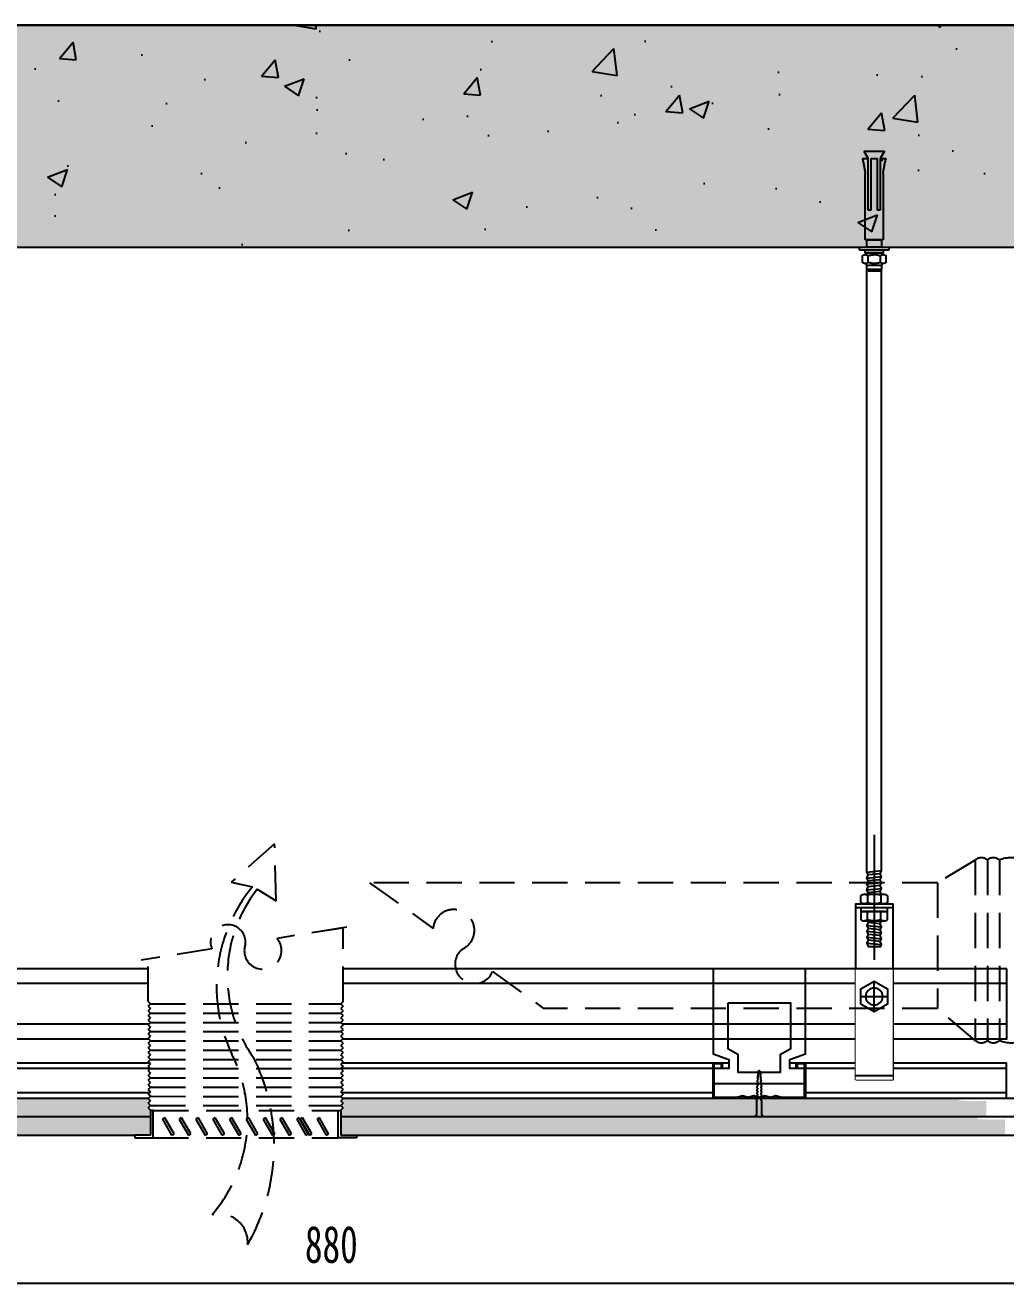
# Model space of a CAD drawing. Header units: millimetres. Extents: x 413534 to 445094, y -245300 to -235817.
# Drawn here: x 416285 to 416815, y -239220 to -238537 of the extents above; entities that cross this region are included whole.
import ezdxf

# ---------------------------------------------------------------- set-up
doc = ezdxf.new("R2010")
doc.units = ezdxf.units.MM
doc.header["$LTSCALE"] = 150
doc.header["$MEASUREMENT"] = 0
for name, pattern in [('CENTER', [50.8, 31.75, -6.35, 6.35, -6.35]), ('DASH', [0.35, 0.25, -0.1]), ('DASHED', [19.05, 12.7, -6.35]), ('DASHEDX2', [38.1, 25.4, -12.7])]:
    doc.linetypes.add(name, pattern=pattern)
doc.layers.get('Defpoints').update_dxf_attribs({"color": 6})
for name, color, linetype in [('0-bh(填充)', 251, 'Continuous'), ('4-Fine(立面细线)', 251, 'Continuous'), ('4-Wide(立面宽线)', 4, 'Continuous'), ('D-节点填充', 250, 'Continuous'), ('D-造型细线', 146, 'Continuous'), ('E-楼板、墙体', 6, 'Continuous'), ('E-立面填充', 250, 'Continuous'), ('E-立面活动家具', 22, 'DASHED'), ('E-立面轮廓线', 4, 'Continuous')]:
    doc.layers.add(name, color=color, linetype=linetype)
doc.styles.add('DIM', font='', dxfattribs={"width": 0.7})
doc.styles.get('DIM').set_extended_font_data('SimSun')
doc.dimstyles.new('10', dxfattribs={"dimscale": 10, "dimtxt": 2, "dimasz": 1, "dimexe": 1, "dimexo": 1, "dimgap": 1, "dimtad": 1, "dimdec": 0, "dimzin": 0, "dimdsep": 46, "dimtxsty": 'DIM', "dimblk": 'ARCHTICK', "dimcen": 0, "dimclrd": 5, "dimclre": 5, "dimclrt": 35, "dimadec": 0, "dimazin": 0, "dimtfac": 0.5, "dimtdec": 0, "dimtix": 1, "dimtmove": 2, "dimatfit": 2, "dimldrblk": 'A', "dimfxl": 0, "dimtolj": 1, "dimtzin": 0, "dimlwd": -1, "dimlwe": -1, "dimarcsym": 0})

# ---------------------------------------------------------------- blocks, each defined once
blk = doc.blocks.new('*U83')
blk.add_lwpolyline([(0, 0), (811.9, 0), (811.9, 19), (0, 19)], close=True)
at = {"color": 251, "linetype": 'DASH', "ltscale": 25}
for points in [[(811.9, 16), (0, 16)], [(0, 3), (811.9, 3)]]:
    blk.add_lwpolyline(points, dxfattribs=at)
blk = doc.blocks.new('A$C2A732D7B')
blk.add_wipeout([(25, 10), (25, 29), (20, 29), (20, 26), (16.5, 25.99), (16.5, 31), (25, 34), (25, 80), (-25, 80), (-25, 34), (-16.5, 31), (-16.5, 26), (-20, 26), (-20, 29), (-25, 29), (-25, 10), (-12, 10), (-9, 11), (-6, 10), (-3, 11), (0, 10), (3, 11), (6, 10), (9, 11), (12, 10)])
for points in [[(-25, 80), (-25, 34), (-16.5, 31), (-16.5, 26), (-24.5, 26), (-24.5, 18), (24.5, 18), (24.5, 26), (16.5, 26), (16.5, 31), (25, 34), (25, 80)], [(20.5, 26), (20, 26), (20, 29), (25, 29), (25, 10), (12, 10), (9, 11), (6, 10), (3, 11), (0, 10), (-3, 11), (-6, 10), (-9, 11), (-12, 10), (-25, 10), (-25, 29), (-20, 29), (-20, 26), (-20.5, 26), (-20.5, 28.5), (-24.5, 28.5), (-24.5, 10.5), (-12.08, 10.5), (-9, 11.53), (-6, 10.53), (-3, 11.53), (0, 10.53), (3, 11.53), (6, 10.53), (9, 11.53), (12.08, 10.5), (24.5, 10.5), (24.5, 28.5), (20.5, 28.5)]]:
    blk.add_lwpolyline(points, close=True)
at = {"color": 251}
blk.add_lwpolyline([(-17, 61.32), (-17, 36.86), (-11.5, 33.86), (-11.5, 24), (11.5, 24), (11.5, 33.86), (17, 36.86), (17, 61.32)], close=True, dxfattribs=at)
at = {"color": 251, "ltscale": 0.1}
blk.add_lwpolyline([(-1.17, 17.46), (-0.71, 18.43), (-1.07, 19.07), (-0.65, 20.01), (-0.91, 20.65), (-0.6, 21.51), (-0.8, 22.17), (-0.48, 23.03), (-0.73, 23.67), (0, 25), (0.64, 24.18), (0.47, 23.38), (0.75, 22.74), (0.55, 21.93), (0.87, 21.31), (0.7, 20.51), (1.03, 19.85), (0.74, 18.96), (1.16, 18.31), (0.77, 17.35), (1.25, 16.67), (0.86, 15.7), (1.25, 15), (0.83, 14.04), (1.25, 13.33), (0.83, 12.37), (1.25, 11.67), (0.83, 10.7), (1.25, 9.99), (0.83, 9.06), (1.25, 8.33), (1.25, 1.38), (2.5, 0), (-2.5, 0), (-1.25, 1.38), (-1.25, 9.14), (-1.25, 9.14), (-0.83, 10.1), (-1.25, 10.8), (-0.83, 11.77), (-1.25, 12.47), (-0.83, 13.44), (-1.25, 14.14), (-0.83, 15.13), (-1.25, 15.82), (-0.74, 16.79)], close=True, dxfattribs=at)
blk = doc.blocks.new('*U84')
at = {"color": 251, "linetype": 'DASH', "ltscale": 25}
for p, q in [((0, 30), (782.85, 30)), ((0, 8), (782.85, 8))]:
    blk.add_line(p, q, dxfattribs=at)
blk.add_lwpolyline([(0, 38), (782.85, 38), (782.85, 0), (0, 0)], close=True)
blk = doc.blocks.new('*U86')
at = {"ltscale": 0.3}
for p, q in [((-4, 111), (-4, 436)), ((4, 110.2), (4, 436))]:
    blk.add_line(p, q, dxfattribs=at)
at = {"color": 251, "linetype": 'CENTER', "ltscale": 3}
blk.add_line((0, 130.44), (0, 62.8), dxfattribs=at)
for p, q in [((4, 110.2), (-4, 111)), ((-3.24, 109.32), (3.24, 108.67)), ((4, 107), (-4, 107.8)), ((4, 103.8), (-4, 104.6)), ((-3.24, 106.12), (3.24, 105.47)), ((-3.24, 102.92), (3.24, 102.27)), ((4, 100.6), (-4, 101.4)), ((-3.6, 97.57), (-3.6, 93.62)), ((-3.24, 99.72), (3.24, 99.07)), ((3.6, 97.57), (3.6, 93.62)), ((10, 91), (-10, 91)), ((-3.6, 84.43), (-3.6, 88.38)), ((-3.24, 82.28), (3.24, 82.93)), ((3.6, 84.43), (3.6, 88.38)), ((4, 81.4), (-4, 80.6)), ((4, 78.2), (-4, 77.4)), ((-3.24, 79.08), (3.24, 79.73)), ((-3.24, 75.88), (3.24, 76.53)), ((4, 75), (-4, 74.2)), ((4, 71.8), (-4, 71)), ((3.18, 70), (-3.5, 70)), ((-3.24, 72.68), (3.24, 73.33))]:
    blk.add_line(p, q)
for points in [[(-4, 98.2), (-3.24, 99.72), (-4, 101.4), (-3.24, 102.92), (-4, 104.6), (-3.24, 106.12), (-4, 107.8), (-3.24, 109.32), (-4, 111)], [(3.64, 98.2), (3.24, 99.07), (4, 100.6), (3.24, 102.27), (4, 103.8), (3.24, 105.47), (4, 107), (3.24, 108.67), (4, 110.2)], [(7.2, 91), (7.2, 89), (-7.2, 89), (-7.2, 91)], [(-3.5, 70), (-4, 71), (-3.24, 72.68), (-4, 74.2), (-3.24, 75.88), (-4, 77.4), (-3.24, 79.08), (-4, 80.6), (-3.24, 82.28), (-4, 83.8)], [(3.64, 83.8), (3.24, 82.93), (4, 81.4), (3.24, 79.73), (4, 78.2), (3.24, 76.53), (4, 75), (3.24, 73.33), (4, 71.8), (3.18, 70)]]:
    blk.add_lwpolyline(points)
for points in [[(3.64, 98.2), (-4, 98.2), (-5.42, 98.2, 0.22641), (-7.2, 97.47), (-7.2, 93.73, 0.193582), (-5.26, 93), (-3.4, 93), (3.4, 93), (5.26, 93, 0.201578), (7.2, 93.73), (7.2, 97.47, 0.203722), (5.42, 98.2)], [(3.64, 83.8), (-4, 83.8), (-5.42, 83.8, -0.22641), (-7.2, 84.53), (-7.2, 88.27, -0.193582), (-5.27, 89), (-3.4, 89), (3.4, 89), (5.26, 89, -0.201578), (7.2, 88.27), (7.2, 84.53, -0.203722), (5.42, 83.8)]]:
    blk.add_lwpolyline(points, format="xyb", close=True)
for points in [[(-5.26, 98.2, -0.219294), (-3.6, 97.57, -0.173205), (3.6, 97.57, -0.102242), (5.26, 98.2)], [(-5.27, 89, -0.219294), (-3.6, 88.38, -0.173205), (3.6, 88.38, -0.102242), (5.26, 89)], [(-5.26, 93, 0.219294), (-3.6, 93.62, 0.173205), (3.6, 93.62, 0.102242), (5.26, 93)], [(-5.27, 83.8, 0.219294), (-3.6, 84.43, 0.173205), (3.6, 84.43, 0.102242), (5.26, 83.8)]]:
    blk.add_lwpolyline(points, format="xyb")
blk.add_lwpolyline([(10, -2), (10, 93), (-10, 93), (-10, -2)], close=True)
blk.add_wipeout([(-10, 58), (10, 58), (10, -2), (-10, -2)])
blk.add_line((-10, 58), (10, 58))
for p, q in [((0, 35.55), (0, 50.45)), ((7.45, 43), (-7.45, 43))]:
    blk.add_line(p, q, dxfattribs=at)
at = {"color": 251, "linetype": 'DASH', "ltscale": 15}
blk.add_line((-10, 0), (10, 0), dxfattribs=at)
blk.add_lwpolyline([(0, 51.26), (-7.2, 47.1), (-7.2, 38.78), (0, 34.62), (7.2, 38.78), (7.2, 47.1)], close=True)
blk.add_circle((0, 42.94), 4.62)
blk = doc.blocks.new('g434t')
at = {"layer": '4-Fine(立面细线)', "color": 251, "linetype": 'DASHEDX2', "ltscale": 0.02}
for p, q in [((2366.13, 1133.62), (2366.13, 1119.62)), ((2366.13, 1133.62), (2371.13, 1130.62)), ((2371.13, 1134.62), (2371.13, 1130.62)), ((2406.13, 1130.62), (2371.13, 1130.62)), ((2406.13, 1128.62), (2371.13, 1128.62)), ((2371.13, 1128.62), (2371.13, 1124.62)), ((2426.13, 1132.62), (2381.13, 1132.62)), ((2406.13, 1128.62), (2406.13, 1130.62)), ((2426.13, 1120.62), (2426.13, 1132.62)), ((2436.13, 1132.61), (2435.13, 1132.03)), ((2441.5, 1134.62), (2436.75, 1134.62)), ((2441.42, 1130.62), (2436.83, 1130.62)), ((2442.13, 1132.61), (2443.13, 1131.62)), ((2446.13, 1131.62), (2443.13, 1131.62)), ((2443.13, 1131.62), (2443.13, 1121.62)), ((2447.13, 1130.62), (2446.13, 1131.62)), ((2446.13, 1121.62), (2446.13, 1131.62)), ((2447.13, 1130.62), (2447.13, 1122.62)), ((2366.13, 1119.62), (2371.13, 1122.62)), ((2371.13, 1124.62), (2406.13, 1124.62)), ((2371.13, 1122.62), (2406.13, 1122.62)), ((2371.13, 1122.62), (2371.13, 1118.62)), ((2381.13, 1120.62), (2426.13, 1120.62)), ((2406.13, 1122.62), (2406.13, 1124.62)), ((2436.13, 1120.65), (2435.13, 1121.22)), ((2436.75, 1122.62), (2441.5, 1122.62)), ((2441.42, 1118.62), (2436.83, 1118.62)), ((2442.13, 1120.65), (2443.13, 1121.62)), ((2443.13, 1121.62), (2446.13, 1121.62)), ((2447.13, 1122.62), (2446.13, 1121.62))]:
    blk.add_line(p, q, dxfattribs=at)
for points in [[(2431.13, 1116.62), (2433.13, 1116.62), (2433.13, 1136.62), (2431.13, 1136.62)], [(2431.13, 1121.62), (2431.13, 1131.62), (2426.13, 1131.62), (2426.13, 1121.62)], [(2433.13, 1120.62), (2435.13, 1120.62), (2435.13, 1132.62), (2433.13, 1132.62)]]:
    blk.add_lwpolyline(points, close=True, dxfattribs=at)
for centre, radius, start, end in [((2405.87, 1282.33), 151.74, 256.76433, 260.6158), ((2448.36, 1126.5), 12.24, 160.33684, 198.50401), ((2439.47, 1132.67), 3.34, 144.34274, 217.95471), ((2438.79, 1132.67), 3.34, 322.04529, 35.65726), ((2429.9, 1126.5), 12.24, 341.49599, 19.66316), ((2405.87, 970.91), 151.74, 99.3842, 103.23567), ((2439.47, 1120.67), 3.34, 144.34274, 217.95471), ((2438.79, 1120.67), 3.34, 322.04529, 35.65726)]:
    blk.add_arc(centre, radius, start, end, dxfattribs=at)
blk = doc.blocks.new('_ARCHTICK')
at = {"color": 0, "linetype": 'ByBlock', "const_width": 0.15}
blk.add_lwpolyline([(-0.5, -0.5), (0.5, 0.5)], dxfattribs=at)
blk = doc.blocks.new('*D142')
at = {"color": 5}
for p, q in [((415964.43, -239156.61), (415964.43, -239226.61)), ((416844.42, -239156.61), (416844.42, -239226.61)), ((415964.43, -239216.61), (416844.42, -239216.61))]:
    blk.add_line(p, q, dxfattribs=at)
at = {"layer": 'Defpoints', "color": 0}
for p in [(415964.43, -239136.56, 0), (416844.42, -239136.56), (416844.42, -239216.61)]:
    blk.add_point(p, dxfattribs=at)
at = {"color": 5, "xscale": 10, "yscale": 10, "zscale": 10, "rotation": 180}
blk.add_blockref('_ARCHTICK', (415964.43, -239216.61), dxfattribs=at)
at = {"color": 5, "xscale": 10, "yscale": 10, "zscale": 10}
blk.add_blockref('_ARCHTICK', (416844.42, -239216.61), dxfattribs=at)
at = {"color": 35, "insert": (416450.17, -239195.71), "char_height": 20, "attachment_point": 5, "style": 'DIM'}
blk.add_mtext('\\A1;880', dxfattribs=at)
blk = doc.blocks.new('A')
at = {"color": 1}
for p, q in [((-1.435, 1.148), (-1.09, 1.437)), ((-1.09, 1.437), (0, 0)), ((-1.435, 1.148), (-0.369, 0)), ((-0.369, 0), (-2.127, 0)), ((-1.435, -1.148), (-0.369, 0)), ((-1.09, -1.437), (0, 0)), ((-1.435, -1.148), (-1.09, -1.437))]:
    blk.add_line(p, q, dxfattribs=at)
for points in [[(-1.435, 1.148), (-1.09, 1.437), (-0.369, 0), (0, 0)], [(-1.435, -1.148), (-1.09, -1.437), (-0.369, 0), (0, 0)]]:
    blk.add_solid(points, dxfattribs=at)
blk = doc.blocks.new('A$C7961484F')
at = {"layer": '0-bh(填充)'}
h = blk.add_hatch(dxfattribs=at)
h.set_pattern_fill('CROSS', color=250, scale=0.5, style=0)
h.set_pattern_definition([(7e-15, (373.604, 40), (3.175, 3.175), [1.5875, -4.7625]), (90, (374.3977, 39.2062), (-3.175, 3.175), [1.5875, -4.7625])])
h.paths.add_polyline_path([(373.6, 150), (383.6, 150), (383.6, 40), (373.6, 40)])
at = {"layer": '4-Wide(立面宽线)', "color": 4}
blk.add_line((373.6, 0), (373.6, 40), dxfattribs=at)
at = {"layer": 'D-造型细线', "color": 44}
blk.add_line((363.6, 50), (363.6, 10), dxfattribs=at)
at = {"layer": 'E-立面活动家具', "color": 251, "linetype": 'DASHED', "ltscale": 0.01}
for p, q in [((327.61, 148.72, 0), (307.07, 136.5, 0)), ((327.61, 148.72, 0), (327.61, 51.28, 0)), ((334.11, 148.72, 0), (334.11, 51.28, 0)), ((334.11, 148.72, 0), (334.11, 51.28, 0)), ((340.61, 148.72, 0), (340.61, 51.28, 0)), ((353.6, 148.72), (353.6, 51.28)), ((307.07, 136.5, 0), (0, 136.5, 0)), ((0, 136.5, 0), (34.38, 111.66, 0)), ((307.07, 136.5, 0), (307.07, 68.5, 0)), ((477.35, 136.53), (491.58, 130.6)), ((479.74, 132.66), (477.35, 136.53)), ((491.58, 130.6), (482.01, 125.28)), ((482.01, 125.28), (481.11, 129.29)), ((66.52, 88.43, 0), (94.1, 68.5, 0)), ((477.35, 76.64), (491.58, 70.71)), ((479.74, 72.77), (477.35, 76.64)), ((307.07, 68.5, 0), (94.1, 68.5, 0)), ((327.61, 51.28), (307.07, 68.5, 0)), ((482.01, 65.39), (481.11, 69.4)), ((491.58, 70.71), (482.01, 65.39))]:
    blk.add_line(p, q, dxfattribs=at)
for points in [[(353.6, 50), (383.6, 50), (383.6, 150), (353.6, 150)], [(353.6, 128.5), (383.6, 128.5), (383.6, 113.5), (353.6, 113.5), (353.6, 128.5)], [(353.6, 86.5), (383.6, 86.5), (383.6, 71.5), (353.6, 71.5), (353.6, 86.5)]]:
    blk.add_lwpolyline(points, close=True, dxfattribs=at)
for centre, radius, start, end in [((330.86, 145.22, 0), 4.78, 47.12658, 132.87342), ((337.36, 145.22, 0), 4.78, 47.12658, 132.87342), ((347.1, 132.81), 17.19, 67.78617, 112.21383), ((425, 97.19), 42.31, 61.85765, 113.10175), ((406.1, 124.77), 11.57, 327.55601, 78.53592), ((463.59, 157.07), 29.27, 230.45262, 303.49005), ((437.18, 91.76), 34.25, 79.74332, 128.4933), ((459.46, 154.43), 33.18, 240.81575, 310.74877), ((45.54, 110.79, 0), 11.2, 294.83069, 175.55682), ((56.8, 92.43, 0), 10.5, 128.65706, 337.64115), ((425, 37.3), 42.31, 61.85765, 113.10175), ((406.1, 64.88), 11.57, 327.55601, 78.53592), ((459.46, 94.54), 33.18, 240.81575, 310.74877), ((463.59, 97.18), 29.27, 230.45262, 303.49005), ((437.18, 31.87), 34.25, 79.74332, 128.4933), ((330.86, 54.78), 4.78, 227.12658, 312.87342), ((337.36, 54.78), 4.78, 227.12658, 312.87342), ((347.1, 67.19), 17.19, 247.78617, 292.21383)]:
    blk.add_arc(centre, radius, start, end, dxfattribs=at)
blk = doc.blocks.new('A$C72953751')
blk.add_wipeout([(7.26, 154.3), (7.26, 131.36), (8.5, 130.11), (7.26, 128.86), (8.5, 127.61), (7.26, 126.36), (8.5, 125.11), (7.26, 123.87), (8.5, 122.62), (7.26, 121.37), (8.5, 120.12), (7.26, 118.87), (8.5, 117.62), (7.26, 116.37), (8.51, 115.12), (7.26, 113.87), (8.5, 112.63), (7.26, 111.38), (8.5, 110.13), (7.26, 108.88), (8.5, 107.63), (7.26, 106.38), (8.5, 105.13), (7.26, 103.88), (8.5, 102.63), (7.26, 101.39), (8.5, 100.14), (7.26, 98.89), (8.5, 97.64), (7.26, 96.39), (8.5, 95.14), (7.26, 93.89), (8.5, 92.64), (7.26, 91.4), (8.5, 90.15), (7.26, 88.9), (8.5, 87.65), (7.26, 86.4), (8.5, 85.15), (7.26, 83.9), (8.5, 82.65), (7.26, 81.4), (8.51, 80.16), (7.26, 78.91), (8.5, 77.66), (7.26, 76.41), (8.5, 75.16), (7.25, 73.92), (8.5, 72.67), (8.5, 59.16), (0, 59.16), (0, 57.66), (120, 57.66), (120, 59.16), (111.5, 59.16), (111.5, 72.59), (112.75, 73.91), (111.51, 75.15), (112.75, 76.4), (111.5, 77.65), (112.75, 78.9), (111.51, 80.14), (112.75, 81.39), (111.5, 82.65), (112.75, 83.9), (111.5, 85.14), (112.75, 86.39), (111.5, 87.64), (112.75, 88.89), (111.5, 90.14), (112.75, 91.39), (111.5, 92.64), (112.75, 93.89), (111.5, 95.13), (112.75, 96.38), (111.5, 97.63), (112.75, 98.88), (111.5, 100.13), (112.75, 101.38), (111.5, 102.63), (112.75, 103.88), (111.56, 105.07), (111.5, 105.13), (112.75, 106.38), (111.5, 107.62), (112.75, 108.87), (111.5, 110.12), (112.75, 111.37), (111.5, 112.62), (112.75, 113.87), (111.5, 115.12), (112.69, 116.43), (111.5, 117.62), (112.75, 118.86), (111.5, 120.11), (112.75, 121.36), (111.5, 122.61), (112.75, 123.86), (111.5, 125.11), (112.75, 126.36), (111.5, 127.61), (112.75, 128.85), (111.5, 130.1), (112.75, 131.35), (112.75, 171.25)])
at = {"layer": 'E-立面活动家具', "color": 251, "linetype": 'DASHED', "ltscale": 0.01}
for p, q in [((114.68, 171.56, 0), (76.99, 165.51, 0)), ((112.75, 131.35), (112.75, 171.25)), ((41.75, 159.85, 0), (3.53, 153.71, 0)), ((7.26, 131.36), (7.26, 154.3)), ((7.26, 131.36), (8.5, 130.11)), ((7.26, 128.86), (8.5, 130.11)), ((8.5, 130.11), (111.5, 130.1)), ((112.75, 131.35), (111.5, 130.1)), ((112.75, 128.85), (111.5, 130.1)), ((7.26, 128.86), (8.5, 127.61)), ((7.26, 126.36), (8.5, 127.61)), ((7.26, 126.36), (8.5, 125.11)), ((7.26, 123.87), (8.5, 125.11)), ((7.26, 123.87), (8.5, 122.62)), ((8.5, 125.11), (111.5, 125.11)), ((112.75, 128.85), (111.5, 127.61)), ((112.75, 126.36), (111.5, 127.61)), ((112.75, 126.36), (111.5, 125.11)), ((112.75, 123.86), (111.5, 125.11)), ((112.75, 123.86), (111.5, 122.61)), ((7.26, 121.37), (8.5, 122.62)), ((7.26, 121.37), (8.5, 120.12)), ((7.26, 118.87), (8.5, 120.12)), ((7.26, 118.87), (8.5, 117.62)), ((7.26, 116.37), (8.5, 117.62)), ((7.26, 116.37), (8.5, 115.12)), ((8.5, 120.12), (111.5, 120.11)), ((112.75, 121.36), (111.5, 122.61)), ((112.75, 121.36), (111.5, 120.11)), ((112.75, 118.86), (111.5, 120.11)), ((112.75, 118.86), (111.5, 117.62)), ((112.75, 116.37), (111.5, 117.62)), ((112.75, 116.37), (111.5, 115.12)), ((7.26, 113.87), (8.5, 115.12)), ((7.26, 113.87), (8.5, 112.63)), ((7.26, 111.38), (8.5, 112.63)), ((7.26, 111.38), (8.5, 110.13)), ((7.26, 108.88), (8.5, 110.13)), ((8.5, 115.12), (111.5, 115.12)), ((8.5, 110.13), (111.5, 110.12)), ((112.75, 113.87), (111.5, 115.12)), ((112.75, 113.87), (111.5, 112.62)), ((112.75, 111.37), (111.5, 112.62)), ((112.75, 111.37), (111.5, 110.12)), ((112.75, 108.87), (111.5, 110.12)), ((7.26, 108.88), (8.5, 107.63)), ((7.26, 106.38), (8.5, 107.63)), ((7.26, 106.38), (8.5, 105.13)), ((7.26, 103.88), (8.5, 105.13)), ((7.26, 103.88), (8.5, 102.63)), ((7.26, 101.39), (8.5, 102.63)), ((8.5, 105.13), (111.5, 105.13)), ((112.75, 108.87), (111.5, 107.62)), ((112.75, 106.38), (111.5, 107.62)), ((112.75, 106.38), (111.5, 105.13)), ((112.75, 103.88), (111.5, 105.13)), ((112.75, 103.88), (111.5, 102.63)), ((112.75, 101.38), (111.5, 102.63)), ((7.26, 101.39), (8.5, 100.14)), ((7.26, 98.89), (8.5, 100.14)), ((7.26, 98.89), (8.5, 97.64)), ((7.26, 96.39), (8.5, 97.64)), ((7.26, 96.39), (8.5, 95.14)), ((8.5, 100.14), (111.5, 100.13)), ((112.75, 101.38), (111.5, 100.13)), ((112.75, 98.88), (111.5, 100.13)), ((112.75, 98.88), (111.5, 97.63)), ((112.75, 96.38), (111.5, 97.63)), ((112.75, 96.38), (111.5, 95.14)), ((7.26, 93.89), (8.5, 95.14)), ((7.26, 93.89), (8.5, 92.64)), ((7.26, 91.4), (8.5, 92.64)), ((7.26, 91.4), (8.5, 90.15)), ((7.26, 88.9), (8.5, 90.15)), ((7.26, 88.9), (8.5, 87.65)), ((8.5, 95.14), (111.5, 95.13)), ((8.5, 90.15), (111.5, 90.14)), ((112.75, 93.89), (111.5, 95.14)), ((112.75, 93.89), (111.5, 92.64)), ((112.75, 91.39), (111.5, 92.64)), ((112.75, 91.39), (111.5, 90.14)), ((112.75, 88.89), (111.5, 90.14)), ((112.75, 88.89), (111.5, 87.64)), ((7.26, 86.4), (8.5, 87.65)), ((7.26, 86.4), (8.5, 85.15)), ((7.26, 83.9), (8.5, 85.15)), ((7.26, 83.9), (8.5, 82.65)), ((7.26, 81.4), (8.5, 82.65)), ((8.5, 85.15), (111.5, 85.14)), ((112.75, 86.39), (111.5, 87.64)), ((112.75, 86.39), (111.5, 85.15)), ((112.75, 83.9), (111.5, 85.15)), ((112.75, 83.9), (111.5, 82.65)), ((112.75, 81.4), (111.5, 82.65)), ((7.25, 73.92), (8.5, 75.16)), ((7.26, 81.4), (8.5, 80.16)), ((7.26, 78.91), (8.5, 80.16)), ((7.26, 78.91), (8.5, 77.66)), ((7.26, 76.41), (8.5, 77.66)), ((7.26, 76.41), (8.5, 75.16)), ((8.5, 80.16), (111.51, 80.14)), ((8.5, 75.16), (111.51, 75.15)), ((112.75, 81.4), (111.5, 80.15)), ((112.75, 78.9), (111.5, 80.15)), ((112.75, 78.9), (111.5, 77.65)), ((112.75, 76.4), (111.5, 77.65)), ((112.75, 76.4), (111.5, 75.15)), ((112.75, 73.91), (111.5, 75.15)), ((7.25, 73.92), (8.5, 72.67)), ((10, 72.59), (110, 72.59)), ((112.75, 73.91), (111.5, 72.66)), ((10, 57.66), (110, 57.66))]:
    blk.add_line(p, q, dxfattribs=at)
blk.add_lwpolyline([(76.56, 185.84), (75.67, 216.67), (52.19, 195.93), (63.64, 193.37, 0.292635), (52.59, 102.85, -0.303913), (41.86, 16.17, -0.514477), (61.07, 0, 0.247711), (64.61, 100.56, -0.335018), (66.29, 192.17)], format="xyb", close=True, dxfattribs=at)
for points in [[(10, 72.59), (8.5, 72.59), (8.5, 59.16), (0, 59.16), (0, 57.66), (10, 57.66), (10, 72.59)], [(110, 72.59), (111.5, 72.59), (111.5, 59.16), (120, 59.16), (120, 57.66), (110, 57.66), (110, 72.59)]]:
    blk.add_lwpolyline(points, dxfattribs=at)
for points in [[(16.26, 68.52), (14.96, 67.77), (19.96, 59.11), (21.26, 59.86)], [(25.34, 68.52), (24.04, 67.77), (29.04, 59.11), (30.34, 59.86)], [(34.42, 68.52), (33.12, 67.77), (38.12, 59.11), (39.42, 59.86)], [(43.49, 68.52), (42.2, 67.77), (47.2, 59.11), (48.49, 59.86)], [(52.57, 68.52), (51.27, 67.77), (56.27, 59.11), (57.57, 59.86)], [(61.65, 68.52), (60.35, 67.77), (65.35, 59.11), (66.65, 59.86)], [(70.73, 68.52), (69.43, 67.77), (74.43, 59.11), (75.73, 59.86)], [(79.81, 68.52), (78.51, 67.77), (83.51, 59.11), (84.81, 59.86)], [(88.89, 68.52), (87.59, 67.77), (92.59, 59.11), (93.89, 59.86)], [(90.8, 68.52), (89.5, 67.77), (94.5, 59.11), (95.8, 59.86)], [(99.88, 68.52), (98.58, 67.77), (103.58, 59.11), (104.88, 59.86)]]:
    blk.add_lwpolyline(points, close=True, dxfattribs=at)
for centre, radius, start, end in [((50.48, 163.48, 0), 9.45, 353.63839, 202.62248), ((69.33, 158.96, 0), 10.08, 159.81202, 40.53816)]:
    blk.add_arc(centre, radius, start, end, dxfattribs=at)

msp = doc.modelspace()

# ---------------------------------------------------------------- hatches: boundary and pattern name
at = {"layer": '0-bh(填充)'}
h = msp.add_hatch(dxfattribs=at)
h.set_pattern_fill('CROSS', color=250, scale=0.5, style=0)
h.set_pattern_definition([(7e-15, (416003.146, -239126.557), (3.175, 3.175), [1.5875, -4.7625]), (90, (416003.94, -239127.3506), (-3.175, 3.175), [1.5875, -4.7625])])
h.paths.add_polyline_path([(416804.42, -239118.09), (416804.08, -239117.9), (416803.41, -239118.18), (416803.41, -239118.19), (416802.91, -239117.9), (416802.25, -239118.18), (416802.24, -239118.2), (416801.75, -239117.93), (416801.07, -239118.21), (416800.58, -239117.94), (416799.88, -239118.25), (416799.89, -239118.21), (416799.44, -239117.94), (416798.76, -239118.23), (416798.26, -239117.94), (416797.59, -239118.23), (416797.1, -239117.94), (416796.42, -239118.23), (416795.93, -239117.95), (416795.26, -239118.23), (416794.78, -239117.89), (416794.11, -239118.17), (416793.65, -239117.87), (416793.03, -239118.08), (416792.57, -239117.84), (416792.01, -239117.96), (416791.57, -239117.74), (416790.31, -239118.04), (416789.42, -239117.35), (416790.87, -239116.56), (416724.42, -239116.56), (416493.92, -239116.56), (416445.26, -239116.56), (416445.64, -239126.56), (416804.42, -239126.56)])
h.paths.add_polyline_path([(415974.43, -239116.56), (415974.43, -239126.56), (416444.92, -239126.56), (416444.92, -239116.56)])
h = msp.add_hatch(dxfattribs=at)
h.set_pattern_fill('CROSS', color=250, scale=0.5, style=0)
h.set_pattern_definition([(7e-15, (416013.146, -239136.557), (3.175, 3.175), [1.5875, -4.7625]), (90, (416013.94, -239137.3506), (-3.175, 3.175), [1.5875, -4.7625])])
h.paths.add_polyline_path([(416814.42, -239128.09), (416814.08, -239127.9), (416813.41, -239128.18), (416813.41, -239128.19), (416812.91, -239127.9), (416812.25, -239128.18), (416812.24, -239128.2), (416811.75, -239127.93), (416811.07, -239128.21), (416810.58, -239127.94), (416809.88, -239128.25), (416809.89, -239128.21), (416809.44, -239127.94), (416808.76, -239128.23), (416808.26, -239127.94), (416807.59, -239128.23), (416807.1, -239127.94), (416806.42, -239128.23), (416805.93, -239127.95), (416805.26, -239128.23), (416804.78, -239127.89), (416804.11, -239128.17), (416803.65, -239127.87), (416803.03, -239128.08), (416802.57, -239127.84), (416802.01, -239127.96), (416801.57, -239127.74), (416800.31, -239128.04), (416799.42, -239127.35), (416800.87, -239126.56), (416734.42, -239126.56), (416503.92, -239126.56), (416455.26, -239126.56), (416455.64, -239136.56), (416814.42, -239136.56)])
h.paths.add_polyline_path([(415974.43, -239126.56), (415974.43, -239136.56), (416454.92, -239136.56), (416454.92, -239126.56)])
at = {"layer": 'D-节点填充'}
h = msp.add_hatch(dxfattribs=at)
h.set_pattern_fill('ANSI36', color=256, scale=8, style=0)
h.set_pattern_definition([(45, (99230.191, -116521.305), (6.7351921, 24.69570433), [31.75, -6.35, 0, -6.35])])
h.paths.add_polyline_path([(417234.95, -238536.56), (417234.95, -238656.56), (416014.43, -238656.56), (416014.43, -238936.56), (415614.43, -238936.56), (415614.43, -238656.56), (415176.81, -238656.56), (415176.81, -238536.56)])
h = msp.add_hatch(dxfattribs=at)
h.set_pattern_fill('AR-CONC', color=256, scale=6, style=0)
h.set_pattern_definition([(50, (992301.915, -1165213.0475), (10.93108014, -0.95634513), [1.143, -12.573]), (355, (992301.915, -1165213.048), (-2.11456956, 11.46339857), [0.9144, -10.0584]), (100.451, (992302.826, -1165213.127), (8.8165501, 10.50700127), [0.9714, -10.6854]), (46.1842, (992301.915, -1165210), (16.26474245, -2.52253968), [1.7145, -18.8595]), (96.6356, (992303.27, -1165210.21), (14.24425407, 14.84553335), [1.4571, -16.0281]), (351.184, (992301.915, -1165210), (14.24427635, 14.84550707), [1.3716, -15.0876]), (21, (992303.439, -1165210.7615), (9.09689279, -6.13593111), [1.143, -12.573]), (326, (992303.439, -1165210.762), (3.7081217, 11.05127797), [0.9144, -10.0584]), (71.4514, (992304.197, -1165211.273), (12.80498945, 4.91537146), [0.9714, -10.6854]), (37.5, (992301.9146, -1165213.0475), (0.185316195, 5.073302332), [0, -9.93648, 0, -10.2108, 0, -10.0965]), (7.5, (992301.9146, -1165213.0475), (4.00917975, 6.01083449), [0, -5.82168, 0, -9.70788, 0, -3.8481]), (327.5, (992298.516, -1165213.0475), (8.13543571, -0.34372464), [0, -3.81, 0, -11.8872, 0, -15.7734]), (317.5, (992296.992, -1165213.0475), (8.887750883, 1.52558946), [0, -4.953, 0, -7.89432, 0, -11.2014])])
h.paths.add_polyline_path([(417204.95, -238536.56), (417204.95, -238656.56), (416014.43, -238656.56), (416014.43, -238936.56), (415614.43, -238936.56), (415614.43, -238656.56), (415176.81, -238656.56), (415176.81, -238536.56)])
h.paths.add_polyline_path([(415694.43, -238936.56), (415814.43, -238936.56), (415814.43, -239358.12), (415694.43, -239358.12)])
h = msp.add_hatch(dxfattribs=at)
h.set_pattern_fill('AR-CONC', color=256, scale=0.6, style=0)
h.set_pattern_definition([(50, (415513.15, -238936.56), (109.311, -9.5635), [11.43, -125.73]), (355, (415513.15, -238936.56), (-21.146, 114.634), [9.144, -100.584]), (100.451, (415522.26, -238937.35), (88.1655, 105.07), [9.714, -106.854]), (46.184, (415513.15, -238906.08), (162.647, -25.225), [17.145, -188.595]), (96.636, (415526.7, -238908.18), (142.443, 148.455), [14.571, -160.281]), (351.184, (415513.15, -238906.08), (142.443, 148.455), [13.716, -150.876]), (21, (415528.39, -238913.7), (90.969, -61.3593), [11.43, -125.73]), (326, (415528.39, -238913.7), (37.081, 110.513), [9.144, -100.584]), (71.4514, (415535.97, -238918.81), (128.05, 49.154), [9.714, -106.854]), (37.5, (415513.15, -238936.557), (1.8532, 50.733), [0, -99.3648, 0, -102.108, 0, -100.965]), (7.5, (415513.15, -238936.557), (40.0918, 60.1083), [0, -58.2168, 0, -97.0788, 0, -38.481]), (327.5, (415479.164, -238936.557), (81.3544, -3.4372), [0, -38.1, 0, -118.872, 0, -157.734]), (317.5, (415463.924, -238936.56), (88.8775, 15.256), [0, -49.53, 0, -78.9432, 0, -112.014])])
h.paths.add_polyline_path([(417204.95, -238536.56), (417204.95, -238656.56), (416014.43, -238656.56), (416014.43, -238936.56), (415614.43, -238936.56), (415614.43, -238656.56), (415176.81, -238656.56), (415176.81, -238536.56)])

# ---------------------------------------------------------------- linework, layer by layer
at = {"layer": 'D-造型细线', "color": 44}
for p, q in [((415974.43, -239116.56), (416834.42, -239116.56)), ((416844.42, -239126.56), (415974.43, -239126.56))]:
    msp.add_line(p, q, dxfattribs=at)
at = {"layer": 'E-楼板、墙体'}
for p, q in [((415176.81, -238536.56), (417234.95, -238536.56)), ((416014.43, -238656.56), (417234.95, -238656.56))]:
    msp.add_line(p, q, dxfattribs=at)
at = {"layer": 'E-立面填充', "ltscale": 0.15}
for points in [[(417234.95, -238536.56), (415176.81, -238536.56)], [(415176.81, -238656.56), (415614.43, -238656.56), (415614.43, -238936.56), (416014.43, -238936.56), (416014.43, -238656.56), (417234.95, -238656.56)]]:
    msp.add_lwpolyline(points, dxfattribs=at)
at = {"layer": 'E-立面轮廓线'}
msp.add_line((415964.43, -239136.56), (416844.42, -239136.56), dxfattribs=at)

# ---------------------------------------------------------------- block references
at = {"layer": 'D-造型细线'}
msp.add_blockref('*U83', (416003.43, -239116.56, 0), dxfattribs=at)

# ---------------------------------------------------------------- dimensions: what is measured, and where the dimension line sits
dim = msp.add_linear_dim(base=(416844.42, -239216.61), p1=(415964.43, -239136.56, 0), p2=(416844.42, -239136.56), dimstyle='10')
dim.commit()
dim.dimension.update_dxf_attribs({"geometry": '*D142', "text_midpoint": (416450.17, -239195.71), "dimtype": 160})

# ---------------------------------------------------------------- next in the draw order: block references
msp.add_blockref('A$C2A732D7B', (416681.58, -239126.55), dxfattribs=at)

# ---------------------------------------------------------------- next in the draw order: block references
at = {"layer": 'D-造型细线', "xscale": -1, "rotation": 359.9999999983019}
msp.add_blockref('*U84', (416815.42, -239084.55), dxfattribs=at)

# ---------------------------------------------------------------- next in the draw order: block references
msp.add_blockref('A$C72953751', (416343.84, -239195.71))
at = {"layer": 'D-造型细线', "xscale": -1}
msp.add_blockref('*U86', (416743.74, -239104.55), dxfattribs=at)

# ---------------------------------------------------------------- next in the draw order: block references
msp.add_blockref('A$C7961484F', (416470.82, -239136.56))
at = {"layer": '4-Fine(立面细线)', "color": 1, "xscale": -0.8, "yscale": 0.8, "zscale": 0.8, "rotation": 90}
msp.add_blockref('g434t', (417645.03, -236711.65), dxfattribs=at)

doc.saveas('drawing.dxf')
